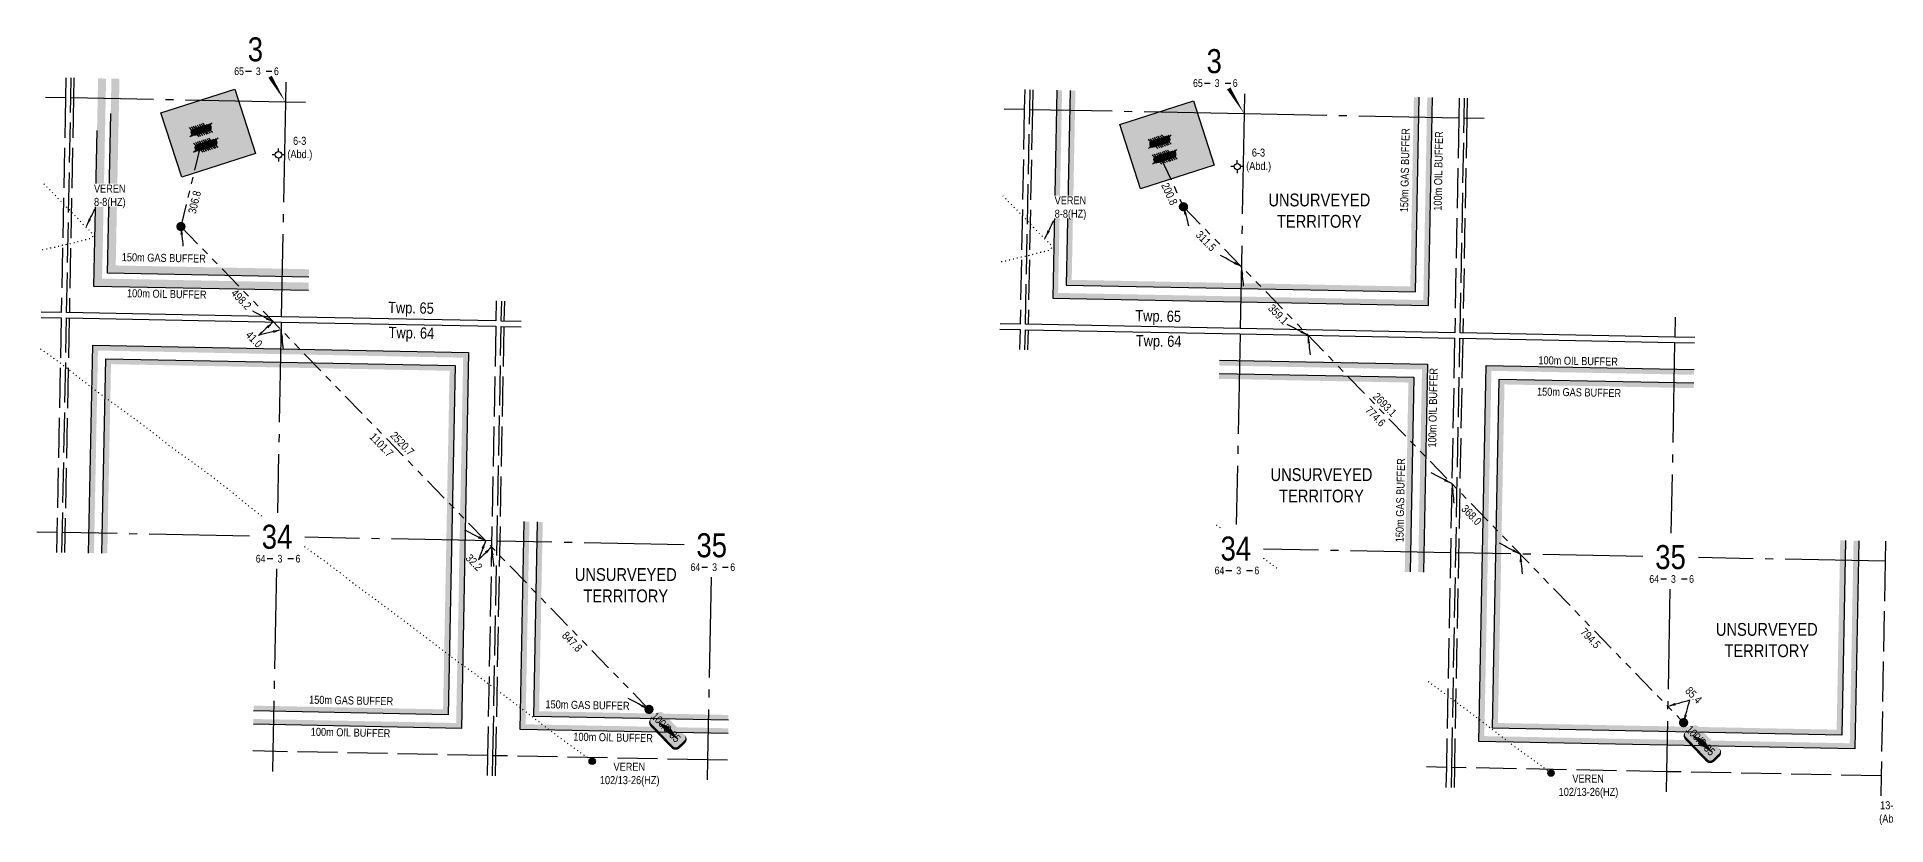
# Model space of a CAD drawing. Extents: x 408473 to 428843, y 6046006 to 6059852.
# Drawn here: x 419629 to 421938, y 6046278 to 6047263 of the extents above; entities that cross this region are included whole.
import ezdxf
from ezdxf.enums import TextEntityAlignment as Align

# ---------------------------------------------------------------- set-up
doc = ezdxf.new("R2010")
doc.units = 0
doc.header["$LTSCALE"] = 5
for name, pattern in [('foc-DOT', [1, 0.2, -0.8]), ('foc-DRILLPATH', [14.75, 6, -1.75, 1.75, -1.75, 1.75, -1.75]), ('foc-QUARTERLINE', [33, 25, -3, 2, -3]), ('foc-UNSURVEYED', [12.5, 10, -2.5])]:
    doc.linetypes.add(name, pattern=pattern)
for name, color, linetype in [('10', 1, 'Continuous'), ('9', 3, 'Continuous'), ('ABADATA-DRILL', 8, 'foc-DOT'), ('ABADATA-DRILL-T', 8, 'Continuous'), ('AS-TARGET-GAS', 182, 'Continuous'), ('AS-TARGET-GAS-H', 181, 'Continuous'), ('AS-TARGET-OIL', 146, 'Continuous'), ('AS-TARGET-OIL-H', 131, 'Continuous'), ('D-TXT', 6, 'Continuous'), ('L-BD', 7, 'Continuous'), ('L-MON', 1, 'Continuous'), ('L-SEC', 7, 'Continuous'), ('L-SECLBL', 7, 'Continuous'), ('L-SECQ', 8, 'foc-QUARTERLINE'), ('L-UNS-T', 3, 'Continuous'), ('L-USEC', 7, 'foc-UNSURVEYED'), ('P-BUFFER-PURPLE-T', 187, 'Continuous'), ('P-PDRILLPATH', 12, 'foc-DRILLPATH'), ('P-PROPOSED', 10, 'Continuous'), ('P-PROPOSED-H', 21, 'Continuous')]:
    doc.layers.add(name, color=color, linetype=linetype)
doc.styles.add('80', font='ARIALN.TTF', dxfattribs={"height": 10})
doc.styles.add('80CG', font='ARIALN.TTF', dxfattribs={"height": 10})
doc.styles.add('80L', font='ARIALN.TTF', dxfattribs={"height": 10})
doc.styles.add('SIMPLEX', font='ARIALN.TTF')
doc.dimstyles.new('Compass 5 000', dxfattribs={"dimscale": 5, "dimtxt": 9, "dimasz": 2, "dimexe": 0.2, "dimexo": 0.0625, "dimgap": 0.5, "dimtad": 0, "dimtih": 1, "dimtoh": 1, "dimzin": 0, "dimdsep": 46, "dimtxsty": '80CG', "dimcen": 0.1, "dimse1": 1, "dimse2": 1, "dimclrd": 256, "dimclrt": 256, "dimaunit": 1, "dimadec": 4, "dimazin": 0, "dimtfac": 0.06, "dimtofl": 0, "dimtmove": 0, "dimatfit": 1, "dimfxl": 0.2, "dimtolj": 1, "dimtzin": 0, "dimlwd": -1, "dimarcsym": 0})

# ---------------------------------------------------------------- blocks, each defined once
blk = doc.blocks.new('L-SECLBL')
at = {"layer": '9', "color": 7}
for p, q in [((-5.1, -27.8), (-12.3, -27.8)), ((20.7, -27.8), (13.5, -27.8))]:
    blk.add_line(p, q, dxfattribs=at)
at = {"layer": '10', "color": 2, "style": 'SIMPLEX'}
blk.add_attdef('SEC', text='', height=30, dxfattribs=at).set_placement((0, 0), align=Align.MIDDLE)
at = {"layer": '10', "color": 5, "style": '80L'}
blk.add_attdef('TWP', text='', height=9.5, dxfattribs=at).set_placement((-14.4, -27.4), align=Align.MIDDLE_RIGHT)
blk.add_attdef('RGE', text='', height=9.5, dxfattribs=at).set_placement((3.6, -27.4), align=Align.MIDDLE_CENTER)
blk.add_attdef('MER', text='', height=9.5, dxfattribs=at).set_placement((23.2, -27.4), align=Align.MIDDLE_LEFT)
blk = doc.blocks.new('GABD')
for p, q in [((-0.81, 0), (-1.62, 0)), ((0, 0.81), (0, 1.62)), ((1.62, 0), (0.81, 0)), ((0, -0.81), (0, -1.62))]:
    blk.add_line(p, q)
blk.add_circle((0, 0), 0.8)
blk = doc.blocks.new('plbh')
at = {"layer": 'L-MON'}
h = blk.add_hatch(color=255, dxfattribs=at)
h.dxf.hatch_style = 1
edge = h.paths.add_edge_path()
edge.add_arc((0, 0), 1.16, 0, 360)
h = blk.add_hatch(color=256, dxfattribs=at)
h.dxf.hatch_style = 1
h.paths.add_polyline_path([(0.96, 0, 1), (-0.96, 0, 1)])
h.paths.add_polyline_path([(0.91, 0, 1), (-0.91, 0, 1)], flags=16)
h.paths.add_polyline_path([(0.45, 0, -1), (-0.45, 0, -1)], flags=0)
h = blk.add_hatch(color=256, dxfattribs=at)
h.dxf.hatch_style = 1
h.paths.add_polyline_path([(0.45, 0, 1), (-0.45, 0, 1)])
h.paths.add_polyline_path([(0.4, 0, 1), (-0.4, 0, 1)], flags=16)
at = {"layer": 'L-MON', "color": 240}
for radius in [0.96, 0.91, 0.45, 0.4]:
    blk.add_circle((0, 0), radius, dxfattribs=at)
blk = doc.blocks.new('*U124')
h = blk.add_hatch(color=255)
edge = h.paths.add_edge_path()
edge.add_line((-19, -11.5), (19, -11.5))
edge.add_arc((19, -5.5), 6, 270, 360)
edge.add_line((25, -5.5), (25, 4))
edge.add_arc((19, 4), 6, 0, 90)
edge.add_line((19, 10), (-19, 10))
edge.add_arc((-19, 4), 6, 90, 180)
edge.add_line((-25, 4), (-25, -5.5))
edge.add_arc((-19, -5.5), 6, 180, 270)
at = {"color": 1, "flags": 128}
blk.add_lwpolyline([(-19, -11.5, 3, 3, 0), (19, -11.5, 3, 3, 0.414214), (25, -5.5, 3, 3, 0), (25, 4, 3, 0, 0.414214), (19, 10, 0, 0, 0), (-19, 10, 0, 0, 0.414214), (-25, 4, 0, 0, 0), (-25, -5.5, 0, 3, 0.414214)], format="xyseb", close=True, dxfattribs=at)
for points in [[(-17.6, -2.9, 0, 7.5, 0), (0, 0, 0, 0, 0)], [(17.1, 0, 0, 7.5, 0), (0, 0, 0, 0, 0)]]:
    blk.add_lwpolyline(points, format="xyseb", dxfattribs=at)
at = {"color": 1, "style": '80'}
blk.add_attdef('ENTER_TEXT_001', (-26.8, -4.9), '', height=10, dxfattribs=at)
blk = doc.blocks.new('WC')
at = {"layer": 'L-MON'}
h = blk.add_hatch(color=255, dxfattribs=at)
h.dxf.hatch_style = 1
edge = h.paths.add_edge_path()
edge.add_arc((0, 0), 0.9, 0, 360)
at = {"layer": 'L-MON', "color": 240, "flags": 128}
for points in [[(-0.62, 0.5), (-1.23, 1.12)], [(0.52, 0.61), (1.13, 1.21)], [(-1.18, -1.18), (-0.56, -0.57)], [(1.16, -1.18), (0.56, -0.57)]]:
    blk.add_lwpolyline(points, dxfattribs=at)
at = {"layer": 'L-MON', "color": 240}
for radius in [0.8, 0.373]:
    blk.add_circle((0, 0), radius, dxfattribs=at)

msp = doc.modelspace()

# ---------------------------------------------------------------- hatches: boundary and pattern name
at = {"layer": 'ABADATA-DRILL-T'}
h = msp.add_hatch(color=256, dxfattribs=at)
h.dxf.hatch_style = 1
edge = h.paths.add_edge_path()
edge.add_arc((420322.076, 6046358.055), 3.998, 0, 360)
h = msp.add_hatch(color=256, dxfattribs=at)
h.dxf.hatch_style = 1
edge = h.paths.add_edge_path()
edge.add_arc((421519.55, 6046343.334), 3.998, 0, 360)
at = {"layer": 'AS-TARGET-GAS-H'}
h = msp.add_hatch(color=256, dxfattribs=at)
h.dxf.hatch_style = 1
h.paths.add_polyline_path([(419731.647, 6047210.344), (419721.649, 6047210.54), (419716.796, 6046967.49), (419968.064, 6046962.563), (419968.259, 6046972.561), (419726.993, 6046977.292)])
h = msp.add_hatch(color=256, dxfattribs=at)
h.dxf.hatch_style = 1
h.paths.add_polyline_path([(421354.97, 6047187.272), (421348.304, 6047187.403), (421343.753, 6046950.994), (420920.929, 6046959.285), (420925.564, 6047195.676), (420918.898, 6047195.807), (420914.132, 6046952.75), (421350.29, 6046944.197)])
h = msp.add_hatch(color=256, dxfattribs=at)
h.dxf.hatch_style = 1
h.paths.add_polyline_path([(419709.801, 6046617.759), (419716.463, 6046617.629), (419721.099, 6046854.04), (420143.973, 6046845.748), (420135.833, 6046422.891), (419899.346, 6046427.528), (419899.215, 6046420.866), (420142.367, 6046416.098), (420150.763, 6046852.28), (419714.567, 6046860.833)])
h = msp.add_hatch(color=256, dxfattribs=at)
h.dxf.hatch_style = 1
h.paths.add_polyline_path([(421105.155, 6046842.325), (421105.026, 6046835.662), (421341.447, 6046831.027), (421336.896, 6046594.614), (421343.559, 6046594.483), (421348.238, 6046837.558)])
h = msp.add_hatch(color=256, dxfattribs=at)
h.dxf.hatch_style = 1
h.paths.add_polyline_path([(421887.424, 6046633.807), (421880.762, 6046633.937), (421876.296, 6046397.523), (421453.27, 6046405.818), (421461.41, 6046828.674), (421697.831, 6046824.038), (421697.958, 6046830.701), (421454.876, 6046835.467), (421446.48, 6046399.286), (421882.832, 6046390.73)])
h = msp.add_hatch(color=256, dxfattribs=at)
h.dxf.hatch_style = 1
h.paths.add_polyline_path([(420492.166, 6046409.239), (420492.293, 6046415.902), (420255.796, 6046420.539), (420260.347, 6046656.952), (420253.684, 6046657.082), (420249.005, 6046414.007)])
at = {"layer": 'AS-TARGET-OIL-H'}
h = msp.add_hatch(color=256, dxfattribs=at)
h.dxf.hatch_style = 1
h.paths.add_polyline_path([(419714.95, 6047210.671), (419704.952, 6047210.867), (419699.765, 6046951.121), (419967.74, 6046945.866), (419967.934, 6046955.864), (419709.963, 6046960.923)])
h = msp.add_hatch(color=256, dxfattribs=at)
h.dxf.hatch_style = 1
h.paths.add_polyline_path([(421371.629, 6047186.946), (421364.963, 6047187.077), (421360.092, 6046934.008), (420903.943, 6046942.952), (420908.905, 6047196.003), (420902.239, 6047196.133), (420897.146, 6046936.417), (421366.629, 6046927.211)])
h = msp.add_hatch(color=256, dxfattribs=at)
h.dxf.hatch_style = 1
h.paths.add_polyline_path([(419693.145, 6046618.086), (419699.807, 6046617.955), (419704.769, 6046871.022), (420160.949, 6046862.077), (420152.168, 6046405.908), (419899.019, 6046410.872), (419898.889, 6046404.21), (420158.703, 6046399.115), (420167.74, 6046868.609), (419698.237, 6046877.815)])
h = msp.add_hatch(color=256, dxfattribs=at)
h.dxf.hatch_style = 1
h.paths.add_polyline_path([(421105.479, 6046858.981), (421105.349, 6046852.319), (421358.424, 6046847.356), (421353.552, 6046594.287), (421360.215, 6046594.157), (421365.214, 6046853.888)])
h = msp.add_hatch(color=256, dxfattribs=at)
h.dxf.hatch_style = 1
h.paths.add_polyline_path([(421904.08, 6046633.48), (421897.418, 6046633.611), (421892.637, 6046380.54), (421436.293, 6046389.488), (421445.075, 6046845.657), (421698.149, 6046840.695), (421698.276, 6046847.357), (421438.54, 6046852.45), (421429.503, 6046382.956), (421899.174, 6046373.747)])
h = msp.add_hatch(color=256, dxfattribs=at)
h.dxf.hatch_style = 1
h.paths.add_polyline_path([(420491.848, 6046392.583), (420491.975, 6046399.245), (420238.819, 6046404.209), (420243.691, 6046657.278), (420237.028, 6046657.409), (420232.028, 6046397.677)])
at = {"layer": 'P-PROPOSED-H'}
h = msp.add_hatch(color=256, dxfattribs=at)
h.dxf.hatch_style = 1
h.paths.add_polyline_path([(419783.526, 6047168.036), (419875.624, 6047197.599), (419901.462, 6047117.103), (419866.606, 6047105.963), (419809.35, 6047087.584)])
h = msp.add_hatch(color=256, dxfattribs=at)
h.dxf.hatch_style = 1
h.paths.add_polyline_path([(420981, 6047153.315), (421073.098, 6047182.877), (421098.936, 6047102.382), (421064.08, 6047091.242), (421006.824, 6047072.863)])

# ---------------------------------------------------------------- linework, layer by layer
at = {"layer": 'ABADATA-DRILL', "flags": 128}
for points in [[(419635.548, 6046996.806), (419635.569, 6046996.81), (419636.55, 6046997.024), (419637.538, 6046997.254), (419638.6, 6046997.487), (419639.724, 6046997.718), (419640.803, 6046997.95), (419641.814, 6046998.181), (419642.721, 6046998.386), (419643.639, 6046998.605), (419644.624, 6046998.845), (419645.606, 6046999.1), (419646.538, 6046999.358), (419647.456, 6046999.603), (419648.367, 6046999.822), (419649.308, 6047000.017), (419650.268, 6047000.152), (419651.203, 6047000.26), (419652.094, 6047000.459), (419652.973, 6047000.728), (419653.852, 6047001.008), (419654.727, 6047001.287), (419655.573, 6047001.551), (419656.411, 6047001.791), (419657.299, 6047002.027), (419658.301, 6047002.287), (419659.329, 6047002.527), (419660.417, 6047002.749), (419661.482, 6047002.962), (419662.483, 6047003.172), (419663.537, 6047003.368), (419664.754, 6047003.578), (419666.006, 6047003.806), (419667.204, 6047004.043), (419668.339, 6047004.277), (419669.484, 6047004.521), (419670.555, 6047004.76), (419671.58, 6047004.994), (419672.592, 6047005.247), (419673.574, 6047005.528), (419674.523, 6047005.786), (419675.455, 6047006.038), (419676.333, 6047006.291), (419677.185, 6047006.547), (419678.057, 6047006.81), (419679.026, 6047007.065), (419679.944, 6047007.3), (419680.818, 6047007.529), (419681.773, 6047007.767), (419682.815, 6047008.034), (419683.804, 6047008.301), (419684.786, 6047008.565), (419685.801, 6047008.818), (419686.85, 6047009.068), (419687.852, 6047009.322), (419688.84, 6047009.579), (419689.869, 6047009.822), (419690.97, 6047010.064), (419692.042, 6047010.309), (419693.063, 6047010.549), (419694.005, 6047010.788), (419694.89, 6047011.037), (419695.007, 6047011.071), (419695.722, 6047011.321), (419696.527, 6047011.708), (419697.23, 6047012.211), (419697.829, 6047012.823), (419698.305, 6047013.484), (419698.638, 6047014.121), (419698.823, 6047014.694), (419698.839, 6047015.18), (419698.687, 6047015.61), (419698.649, 6047015.677), (419698.442, 6047016.032), (419698.157, 6047016.431), (419698.108, 6047016.488), (419697.795, 6047016.848), (419697.361, 6047017.35), (419696.86, 6047017.966), (419696.326, 6047018.614), (419695.74, 6047019.315), (419695.051, 6047020.079), (419694.225, 6047020.952), (419693.343, 6047021.886), (419692.379, 6047022.889), (419691.813, 6047023.43), (419691.18, 6047023.986), (419690.449, 6047024.617), (419689.621, 6047025.363), (419688.74, 6047026.211), (419688.024, 6047026.938), (419687.802, 6047027.176), (419686.816, 6047028.202), (419685.707, 6047029.301), (419684.53, 6047030.484), (419683.305, 6047031.785), (419682.013, 6047033.201), (419680.615, 6047034.692), (419679.125, 6047036.235), (419677.567, 6047037.856), (419675.94, 6047039.545), (419674.221, 6047041.329), (419672.457, 6047043.161), (419670.65, 6047045.04), (419669.075, 6047046.661), (419668.791, 6047046.953), (419666.928, 6047048.857), (419665.231, 6047050.574), (419665.048, 6047050.758), (419663.119, 6047052.679), (419661.151, 6047054.682), (419659.994, 6047055.885), (419656.476, 6047059.554), (419655.15, 6047060.947), (419653.134, 6047063.044), (419651.078, 6047065.151), (419648.986, 6047067.29), (419646.832, 6047069.459), (419644.635, 6047071.653), (419642.405, 6047073.887), (419640.172, 6047076.135), (419638.455, 6047077.865), (419637.9, 6047078.423), (419637.163, 6047079.166)], [(420833.022, 6046982.084), (420833.043, 6046982.088), (420834.025, 6046982.303), (420835.013, 6046982.533), (420836.074, 6046982.766), (420837.199, 6046982.997), (420838.277, 6046983.229), (420839.288, 6046983.459), (420840.196, 6046983.665), (420841.114, 6046983.884), (420842.099, 6046984.124), (420843.08, 6046984.378), (420844.012, 6046984.637), (420844.931, 6046984.882), (420845.842, 6046985.101), (420846.782, 6046985.296), (420847.742, 6046985.43), (420848.678, 6046985.539), (420849.568, 6046985.738), (420850.447, 6046986.007), (420851.326, 6046986.287), (420852.202, 6046986.566), (420853.047, 6046986.83), (420853.885, 6046987.07), (420854.774, 6046987.306), (420855.775, 6046987.566), (420856.804, 6046987.806), (420857.892, 6046988.028), (420858.956, 6046988.241), (420859.957, 6046988.451), (420861.011, 6046988.647), (420862.229, 6046988.856), (420863.48, 6046989.085), (420864.678, 6046989.322), (420865.813, 6046989.556), (420866.958, 6046989.8), (420868.03, 6046990.039), (420869.055, 6046990.273), (420870.066, 6046990.526), (420871.049, 6046990.807), (420871.997, 6046991.065), (420872.929, 6046991.317), (420873.808, 6046991.569), (420874.659, 6046991.826), (420875.531, 6046992.089), (420876.5, 6046992.343), (420877.418, 6046992.579), (420878.293, 6046992.808), (420879.248, 6046993.046), (420880.29, 6046993.312), (420881.279, 6046993.58), (420882.261, 6046993.844), (420883.276, 6046994.097), (420884.324, 6046994.347), (420885.326, 6046994.6), (420886.315, 6046994.858), (420887.343, 6046995.101), (420888.445, 6046995.343), (420889.516, 6046995.588), (420890.538, 6046995.828), (420891.479, 6046996.066), (420892.364, 6046996.316), (420892.482, 6046996.35), (420893.197, 6046996.6), (420894.001, 6046996.987), (420894.705, 6046997.49), (420895.303, 6046998.102), (420895.78, 6046998.763), (420896.112, 6046999.399), (420896.297, 6046999.973), (420896.313, 6047000.459), (420896.162, 6047000.889), (420896.123, 6047000.956), (420895.917, 6047001.31), (420895.631, 6047001.709), (420895.582, 6047001.767), (420895.269, 6047002.127), (420894.836, 6047002.628), (420894.334, 6047003.245), (420893.8, 6047003.892), (420893.214, 6047004.594), (420892.525, 6047005.358), (420891.699, 6047006.231), (420890.817, 6047007.165), (420889.853, 6047008.167), (420889.287, 6047008.709), (420888.655, 6047009.265), (420887.924, 6047009.896), (420887.095, 6047010.642), (420886.215, 6047011.49), (420885.499, 6047012.217), (420885.277, 6047012.455), (420884.29, 6047013.481), (420883.181, 6047014.58), (420882.004, 6047015.763), (420880.78, 6047017.064), (420879.487, 6047018.48), (420878.09, 6047019.971), (420876.6, 6047021.514), (420875.041, 6047023.135), (420873.414, 6047024.824), (420871.696, 6047026.608), (420869.931, 6047028.439), (420868.124, 6047030.319), (420866.549, 6047031.94), (420866.265, 6047032.232), (420864.402, 6047034.136), (420862.705, 6047035.853), (420862.522, 6047036.036), (420860.593, 6047037.958), (420858.625, 6047039.96), (420857.469, 6047041.163), (420853.95, 6047044.833), (420852.624, 6047046.226), (420850.608, 6047048.323), (420848.552, 6047050.43), (420846.461, 6047052.568), (420844.306, 6047054.738), (420842.109, 6047056.931), (420839.879, 6047059.166), (420837.646, 6047061.413), (420835.93, 6047063.144), (420835.374, 6047063.702), (420834.637, 6047064.445)], [(419633.119, 6046872.966), (419635.444, 6046871.351), (419638.045, 6046869.489), (419638.078, 6046869.465), (419640.694, 6046867.564), (419643.321, 6046865.672), (419645.958, 6046863.789), (419648.602, 6046861.92), (419651.235, 6046860.042), (419653.848, 6046858.14), (419656.468, 6046856.225), (419659.084, 6046854.32), (419661.69, 6046852.388), (419664.249, 6046850.414), (419666.793, 6046848.41), (419669.242, 6046846.459), (419671.766, 6046844.442), (419674.3, 6046842.432), (419676.852, 6046840.428), (419679.41, 6046838.444), (419681.965, 6046836.46), (419684.523, 6046834.476), (419687.081, 6046832.495), (419689.639, 6046830.525), (419692.221, 6046828.567), (419694.793, 6046826.606), (419697.332, 6046824.646), (419699.911, 6046822.681), (419702.506, 6046820.743), (419705.109, 6046818.805), (419708.993, 6046815.932), (419712.928, 6046813.077), (419716.853, 6046810.253), (419720.815, 6046807.405), (419724.74, 6046804.587), (419728.712, 6046801.748), (419732.627, 6046798.914), (419736.544, 6046796.007), (419740.435, 6046793.14), (419744.386, 6046790.275), (419748.291, 6046787.428), (419752.211, 6046784.523), (419756.088, 6046781.637), (419760.012, 6046778.742), (419763.893, 6046775.862), (419767.79, 6046772.928), (419771.622, 6046769.982), (419775.293, 6046767.106), (419777.631, 6046765.257), (419781.392, 6046762.222), (419785.055, 6046759.27), (419788.84, 6046756.265), (419792.514, 6046753.422), (419796.375, 6046750.516), (419800.079, 6046747.786), (419803.983, 6046744.939), (419807.76, 6046742.21), (419811.703, 6046739.416), (419815.596, 6046736.669), (419819.525, 6046733.858), (419823.385, 6046731.105), (419827.324, 6046728.307), (419831.266, 6046725.485), (419835.158, 6046722.618), (419839.064, 6046719.688), (419842.935, 6046716.794), (419846.844, 6046713.854), (419850.674, 6046710.901), (419854.519, 6046707.895), (419858.328, 6046704.916), (419862.186, 6046701.913), (419866.002, 6046698.948), (419869.843, 6046695.922), (419873.614, 6046692.897), (419874.894, 6046691.855), (419877.397, 6046689.792), (419879.897, 6046687.723), (419882.404, 6046685.673), (419884.921, 6046683.63), (419887.425, 6046681.577), (419889.925, 6046679.517), (419892.425, 6046677.448), (419894.935, 6046675.398), (419897.465, 6046673.375), (419899.987, 6046671.395), (419902.542, 6046669.404), (419905.11, 6046667.427), (419907.699, 6046665.479), (419910.305, 6046663.547), (419910.421, 6046663.463)], [(421101.488, 6046653.55), (421102.584, 6046652.706), (421105.173, 6046650.758), (421107.779, 6046648.826), (421107.895, 6046648.742)], [(419962.682, 6046626.356), (419963.368, 6046625.858), (419965.977, 6046623.929), (419968.6, 6046622.011), (419971.213, 6046620.106), (419973.826, 6046618.191), (419976.442, 6046616.275), (419979.069, 6046614.374), (419981.705, 6046612.485), (419984.349, 6046610.609), (419986.976, 6046608.71), (419989.582, 6046606.786), (419992.181, 6046604.854), (419994.75, 6046602.923), (419997.325, 6046600.956), (419999.907, 6046598.981), (420002.475, 6046597.004), (420005.017, 6046595.037), (420007.586, 6046593.062), (420010.101, 6046591.133), (420012.663, 6046589.142), (420015.211, 6046587.142), (420017.752, 6046585.128), (420020.282, 6046583.108), (420022.83, 6046581.101), (420025.402, 6046579.12), (420027.984, 6046577.165), (420030.57, 6046575.267), (420033.214, 6046573.385), (420035.857, 6046571.496), (420038.477, 6046569.581), (420041.086, 6046567.626), (420043.671, 6046565.675), (420046.274, 6046563.74), (420048.883, 6046561.822), (420051.492, 6046559.897), (420054.102, 6046557.972), (420056.714, 6046556.04), (420059.33, 6046554.115), (420061.957, 6046552.206), (420064.576, 6046550.301), (420067.2, 6046548.396), (420069.789, 6046546.491), (420072.388, 6046544.557), (420076.249, 6046541.644), (420080.158, 6046538.67), (420084.004, 6046535.74), (420087.927, 6046532.779), (420091.787, 6046529.869), (420095.717, 6046526.928), (420098.312, 6046524.984), (420100.904, 6046523.029), (420103.496, 6046521.064), (420106.092, 6046519.106), (420108.684, 6046517.162), (420111.276, 6046515.204), (420113.861, 6046513.239), (420116.443, 6046511.268), (420119.025, 6046509.3), (420121.603, 6046507.326), (420124.174, 6046505.332), (420126.743, 6046503.354), (420130.583, 6046500.418), (420134.478, 6046497.444), (420138.314, 6046494.505), (420142.19, 6046491.528), (420146.013, 6046488.569), (420149.898, 6046485.589), (420152.314, 6046483.818), (420154.908, 6046481.957), (420157.508, 6046480.095), (420160.119, 6046478.227), (420164.065, 6046475.436), (420168.002, 6046472.701), (420171.961, 6046469.926), (420175.922, 6046467.054), (420179.81, 6046464.184), (420183.546, 6046461.41), (420187.427, 6046458.537), (420191.371, 6046455.642), (420195.276, 6046452.791), (420198.97, 6046450.068), (420202.851, 6046447.185), (420206.659, 6046444.349), (420210.54, 6046441.469), (420214.375, 6046438.633), (420218.242, 6046435.734), (420222.033, 6046432.855), (420225.896, 6046429.949), (420229.708, 6046427.097), (420233.568, 6046424.19), (420237.349, 6046421.332), (420242.487, 6046417.424), (420245.023, 6046415.48), (420248.852, 6046412.531), (420252.599, 6046409.62), (420256.422, 6046406.668), (420260.189, 6046403.77), (420264.028, 6046400.831), (420267.819, 6046397.956), (420271.669, 6046395.036), (420275.483, 6046392.151), (420279.34, 6046389.241), (420283.146, 6046386.436), (420287.071, 6046383.618), (420290.944, 6046380.848), (420294.87, 6046378.03), (420298.759, 6046375.217), (420302.67, 6046372.383), (420306.544, 6046369.633), (420310.462, 6046366.805), (420314.24, 6046363.964), (420314.996, 6046363.395), (420322.076, 6046358.055)], [(421160.156, 6046611.635), (421160.842, 6046611.136), (421163.452, 6046609.208), (421166.074, 6046607.29), (421168.687, 6046605.384), (421171.3, 6046603.469), (421173.917, 6046601.554), (421176.543, 6046599.652), (421179.18, 6046597.764), (421179.262, 6046597.705)], [(421365.919, 6046457.67), (421369.436, 6046455.205), (421373.397, 6046452.333), (421377.284, 6046449.463), (421381.021, 6046446.689), (421384.902, 6046443.815), (421388.846, 6046440.921), (421392.75, 6046438.07), (421396.444, 6046435.347), (421400.325, 6046432.464), (421404.133, 6046429.628), (421408.014, 6046426.748), (421411.849, 6046423.912), (421415.716, 6046421.012), (421419.507, 6046418.134), (421423.371, 6046415.228), (421427.182, 6046412.375), (421431.042, 6046409.469), (421434.824, 6046406.611), (421439.961, 6046402.702), (421442.497, 6046400.759), (421446.326, 6046397.81), (421450.073, 6046394.899), (421453.896, 6046391.947), (421457.663, 6046389.049), (421461.503, 6046386.109), (421465.294, 6046383.234), (421469.144, 6046380.315), (421472.958, 6046377.429), (421476.815, 6046374.52), (421480.62, 6046371.714), (421484.546, 6046368.897), (421488.419, 6046366.127), (421492.344, 6046363.309), (421496.233, 6046360.496), (421500.145, 6046357.661), (421504.018, 6046354.911), (421507.937, 6046352.084), (421511.715, 6046349.243), (421512.47, 6046348.674), (421519.55, 6046343.334)]]:
    msp.add_lwpolyline(points, dxfattribs=at)
at = {"layer": 'ABADATA-DRILL-T'}
for centre in [(420322.076, 6046358.055), (421519.55, 6046343.334)]:
    msp.add_circle(centre, 3.998, dxfattribs=at)
at = {"layer": 'AS-TARGET-GAS', "flags": 128}
for points in [[(420918.898, 6047195.807), (420914.132, 6046952.75), (421350.29, 6046944.197), (421354.97, 6047187.272)], [(419968.064, 6046962.563), (419716.796, 6046967.49), (419720.776, 6047166.856)], [(419709.801, 6046617.759), (419714.567, 6046860.833), (420150.763, 6046852.28), (420142.367, 6046416.098), (419899.215, 6046420.866)], [(421105.155, 6046842.325), (421348.238, 6046837.558), (421343.559, 6046594.483)], [(421887.424, 6046633.807), (421882.832, 6046390.73), (421446.48, 6046399.286), (421454.876, 6046835.467), (421697.958, 6046830.701)], [(420492.166, 6046409.239), (420249.005, 6046414.007), (420253.684, 6046657.082)]]:
    msp.add_lwpolyline(points, dxfattribs=at)
at = {"layer": 'AS-TARGET-OIL', "flags": 128}
for points in [[(420902.239, 6047196.133), (420897.146, 6046936.417), (421366.629, 6046927.211), (421371.629, 6047186.946)], [(419967.74, 6046945.866), (419699.765, 6046951.121), (419703.651, 6047145.716)], [(419693.145, 6046618.086), (419698.237, 6046877.815), (420167.74, 6046868.609), (420158.703, 6046399.115), (419898.889, 6046404.21)], [(421105.479, 6046858.981), (421365.214, 6046853.888), (421360.215, 6046594.157)], [(421904.08, 6046633.48), (421899.174, 6046373.747), (421429.503, 6046382.956), (421438.54, 6046852.45), (421698.276, 6046847.357)], [(420491.848, 6046392.583), (420232.028, 6046397.677), (420237.028, 6046657.409)]]:
    msp.add_lwpolyline(points, dxfattribs=at)
at = {"layer": 'L-SEC', "flags": 128}
for points in [[(419633.893, 6046912.402), (419658.877, 6046911.912)], [(419659.008, 6046918.614), (419634.024, 6046919.104)], [(419933.766, 6046913.226), (419665.71, 6046918.482)], [(420201.823, 6046907.97), (419933.766, 6046913.226)], [(419665.578, 6046911.781), (419933.636, 6046906.525)], [(419933.636, 6046906.525), (420201.694, 6046901.269)], [(420208.395, 6046901.137), (420233.379, 6046900.647)], [(420233.508, 6046907.349), (420208.524, 6046907.839)], [(420831.367, 6046897.681), (420856.351, 6046897.191)], [(420856.483, 6046903.893), (420831.499, 6046904.382)], [(420863.053, 6046897.06), (421131.11, 6046891.804)], [(421131.241, 6046898.505), (420863.184, 6046903.761)], [(421131.11, 6046891.804), (421399.168, 6046886.547)], [(421399.297, 6046893.249), (421131.241, 6046898.505)], [(421674.055, 6046887.861), (421405.998, 6046893.117)], [(421405.869, 6046886.416), (421673.927, 6046881.16)], [(421673.927, 6046881.16), (421698.911, 6046880.67)], [(421699.039, 6046887.371), (421674.055, 6046887.861)]]:
    msp.add_lwpolyline(points, dxfattribs=at)
at = {"layer": 'L-SECLBL', "flags": 128}
for points in [[(419938.974, 6047181.285, 0, 4.998, 0), (419919.658, 6047213.044, 0, 0, 0)], [(421136.449, 6047166.564, 0, 4.998, 0), (421117.132, 6047198.323, 0, 0, 0)]]:
    msp.add_lwpolyline(points, format="xyseb", dxfattribs=at)
at = {"layer": 'L-SECQ', "flags": 128}
for points in [[(419939.46, 6047206.269), (419938.974, 6047181.285)], [(421136.934, 6047191.548), (421136.449, 6047166.564)], [(419664.265, 6047186.671), (419639.28, 6047187.161)], [(419938.974, 6047181.285), (419670.966, 6047186.54)], [(419938.974, 6047181.285), (419933.766, 6046913.226)], [(419963.959, 6047180.795), (419938.974, 6047181.285)], [(420861.739, 6047171.95), (420836.755, 6047172.44)], [(421136.449, 6047166.564), (420868.44, 6047171.819)], [(421136.449, 6047166.564), (421131.241, 6046898.505)], [(421404.457, 6047161.308), (421136.449, 6047166.564)], [(421436.143, 6047160.687), (421411.158, 6047161.177)], [(421674.531, 6046912.846), (421674.055, 6046887.861)], [(419933.636, 6046906.525), (419929.01, 6046668.448)], [(421131.11, 6046891.804), (421126.485, 6046653.727)], [(421673.927, 6046881.16), (421669.387, 6046643.081)], [(419653.621, 6046643.855), (419628.637, 6046644.345)], [(419893.907, 6046639.143), (419660.322, 6046643.723)], [(420196.534, 6046633.209), (419963.145, 6046637.785)], [(420436.819, 6046628.497), (420203.235, 6046633.078)], [(421394.008, 6046618.488), (421160.619, 6046623.064)], [(421634.294, 6046613.776), (421400.709, 6046618.356)], [(421936.921, 6046607.842), (421703.532, 6046612.419)], [(419927.651, 6046598.492), (419923.22, 6046370.408)], [(420470.578, 6046587.846), (420466.229, 6046359.76)], [(421668.053, 6046573.125), (421663.703, 6046345.039)], [(419923.22, 6046370.408), (419922.734, 6046345.423)], [(420466.229, 6046359.76), (420465.752, 6046334.776)], [(421663.703, 6046345.039), (421663.227, 6046320.055)]]:
    msp.add_lwpolyline(points, dxfattribs=at)
at = {"layer": 'L-USEC', "flags": 128}
for points in [[(419664.754, 6047211.656), (419664.265, 6047186.671)], [(419670.966, 6047186.54), (419671.456, 6047211.508)], [(419674.808, 6047211.434), (419674.318, 6047186.474)], [(420862.229, 6047196.934), (420861.739, 6047171.95)], [(420868.44, 6047171.819), (420868.93, 6047196.786)], [(420872.282, 6047196.712), (420871.793, 6047171.753)], [(419664.265, 6047186.671), (419659.008, 6046918.614)], [(419665.71, 6046918.482), (419670.966, 6047186.54)], [(419674.318, 6047186.474), (419669.062, 6046918.417)], [(420861.739, 6047171.95), (420856.483, 6046903.893)], [(420863.184, 6046903.761), (420868.44, 6047171.819)], [(420871.793, 6047171.753), (420866.536, 6046903.695)], [(421404.938, 6047186.293), (421404.457, 6047161.308)], [(421411.158, 6047161.177), (421411.639, 6047186.161)], [(421414.992, 6047186.096), (421414.511, 6047161.115)], [(421404.457, 6047161.308), (421399.297, 6046893.249)], [(421405.998, 6046893.117), (421411.158, 6047161.177)], [(421414.511, 6047161.115), (421409.351, 6046893.055)], [(420202.304, 6046932.954), (420201.823, 6046907.97)], [(420208.524, 6046907.839), (420209.005, 6046932.823)], [(420212.357, 6046932.757), (420211.876, 6046907.776)], [(419658.877, 6046911.912), (419653.131, 6046618.87)], [(419659.832, 6046618.739), (419665.578, 6046911.781)], [(419668.931, 6046911.715), (419663.185, 6046618.673)], [(420201.694, 6046901.269), (420191.374, 6046365.15)], [(420198.075, 6046365.018), (420208.395, 6046901.137)], [(420211.747, 6046901.075), (420201.427, 6046364.956)], [(420856.351, 6046897.191), (420855.861, 6046872.207)], [(420862.563, 6046872.076), (420863.053, 6046897.06)], [(420866.405, 6046896.994), (420865.915, 6046872.01)], [(421399.168, 6046886.547), (421388.848, 6046350.428)], [(421395.549, 6046350.297), (421405.869, 6046886.416)], [(421409.222, 6046886.354), (421398.902, 6046350.235)], [(421937.393, 6046632.827), (421936.921, 6046607.842)], [(421936.921, 6046607.842), (421931.857, 6046339.781)], [(420191.374, 6046365.15), (419898.236, 6046370.897)], [(420191.374, 6046365.15), (420190.893, 6046340.165)], [(420197.594, 6046340.034), (420198.075, 6046365.018)], [(420466.229, 6046359.76), (420198.075, 6046365.018)], [(420201.427, 6046364.956), (420200.946, 6046339.972)], [(420491.213, 6046359.27), (420466.229, 6046359.76)], [(421388.848, 6046350.428), (421363.864, 6046350.918)], [(421388.848, 6046350.428), (421388.367, 6046325.444)], [(421395.068, 6046325.313), (421395.549, 6046350.297)], [(421663.703, 6046345.039), (421395.549, 6046350.297)], [(421398.902, 6046350.235), (421398.421, 6046325.25)], [(421931.857, 6046339.781), (421663.703, 6046345.039)], [(421931.857, 6046339.781), (421931.385, 6046314.796)]]:
    msp.add_lwpolyline(points, dxfattribs=at)
at = {"layer": 'P-PDRILLPATH'}
for p, q in [((419832.556, 6047125.231), (419808.414, 6047025.901)), ((421032.41, 6047111.273), (421060.513, 6047050.569)), ((421060.513, 6047050.569), (421685.065, 6046406.271)), ((419808.414, 6047025.901), (420392.986, 6046422.848))]:
    msp.add_line(p, q, dxfattribs=at)
at = {"layer": 'P-PROPOSED', "flags": 128}
for points in [[(419783.526, 6047168.036), (419875.624, 6047197.599), (419901.462, 6047117.103), (419866.597, 6047105.969), (419809.347, 6047087.592)], [(420981, 6047153.315), (421073.098, 6047182.877), (421098.936, 6047102.382), (421064.072, 6047091.248), (421006.822, 6047072.871)]]:
    msp.add_lwpolyline(points, close=True, dxfattribs=at)

# ---------------------------------------------------------------- block references
at = {"xscale": 0.9995595999999999, "yscale": 0.9995595999999999, "zscale": 0.9995595999999999, "rotation": 313.8233333333334}
for p, values in [((420417.106, 6046397.364), {'ENTER_TEXT_001': '100/3-35'}), ((421709.185, 6046380.788), {'ENTER_TEXT_001': '100/2-35'})]:
    msp.add_blockref('*U124', p, dxfattribs=at).add_auto_attribs(values)
at = {"layer": 'ABADATA-DRILL-T', "xscale": 4.997797999999995, "yscale": 4.997797999999995, "zscale": 4.997797999999995}
for p in [(419930.266, 6047115.41), (421127.741, 6047100.688)]:
    msp.add_blockref('GABD', p, dxfattribs=at)
at = {"layer": 'L-MON'}
for name, p, xscale, yscale, zscale in [('WC', (419825.257, 6047143.883), 4.997797999999996, 4.997797999999996, 4.997797999999996), ('WC', (419827.636, 6047144.647), 4.997797999999996, 4.997797999999996, 4.997797999999996), ('WC', (419830.015, 6047145.411), 4.997797999999996, 4.997797999999996, 4.997797999999996), ('WC', (419832.394, 6047146.175), 4.997797999999996, 4.997797999999996, 4.997797999999996), ('WC', (419834.774, 6047146.938), 4.997797999999996, 4.997797999999996, 4.997797999999996), ('WC', (419837.153, 6047147.702), 4.997797999999996, 4.997797999999996, 4.997797999999996), ('WC', (419839.532, 6047148.466), 4.997797999999996, 4.997797999999996, 4.997797999999996), ('WC', (419841.912, 6047149.23), 4.997797999999996, 4.997797999999996, 4.997797999999996), ('WC', (419830.177, 6047124.467), 4.997797999999996, 4.997797999999996, 4.997797999999996), ('WC', (419832.556, 6047125.231), 4.997797999999996, 4.997797999999996, 4.997797999999996), ('WC', (419834.935, 6047125.995), 4.997797999999996, 4.997797999999996, 4.997797999999996), ('WC', (419837.315, 6047126.758), 4.997797999999996, 4.997797999999996, 4.997797999999996), ('WC', (419839.694, 6047127.522), 4.997797999999996, 4.997797999999996, 4.997797999999996), ('WC', (419842.073, 6047128.286), 4.997797999999996, 4.997797999999996, 4.997797999999996), ('WC', (419844.453, 6047129.049), 4.997797999999996, 4.997797999999996, 4.997797999999996), ('WC', (419846.832, 6047129.813), 4.997797999999996, 4.997797999999996, 4.997797999999996), ('WC', (419849.211, 6047130.577), 4.997797999999996, 4.997797999999996, 4.997797999999996), ('WC', (421022.731, 6047129.162), 4.997797999999996, 4.997797999999996, 4.997797999999996), ('WC', (421025.11, 6047129.926), 4.997797999999996, 4.997797999999996, 4.997797999999996), ('WC', (421027.49, 6047130.69), 4.997797999999996, 4.997797999999996, 4.997797999999996), ('WC', (421029.869, 6047131.454), 4.997797999999996, 4.997797999999996, 4.997797999999996), ('WC', (421032.248, 6047132.217), 4.997797999999996, 4.997797999999996, 4.997797999999996), ('WC', (421034.627, 6047132.981), 4.997797999999996, 4.997797999999996, 4.997797999999996), ('WC', (421037.007, 6047133.745), 4.997797999999996, 4.997797999999996, 4.997797999999996), ('WC', (421039.386, 6047134.509), 4.997797999999996, 4.997797999999996, 4.997797999999996), ('WC', (421041.927, 6047114.328), 4.997797999999996, 4.997797999999996, 4.997797999999996), ('WC', (421044.306, 6047115.092), 4.997797999999996, 4.997797999999996, 4.997797999999996), ('WC', (421046.686, 6047115.856), 4.997797999999996, 4.997797999999996, 4.997797999999996), ('WC', (421027.651, 6047109.746), 4.997797999999996, 4.997797999999996, 4.997797999999996), ('WC', (421030.03, 6047110.51), 4.997797999999996, 4.997797999999996, 4.997797999999996), ('WC', (421032.41, 6047111.273), 4.997797999999996, 4.997797999999996, 4.997797999999996), ('WC', (421034.789, 6047112.037), 4.997797999999996, 4.997797999999996, 4.997797999999996), ('WC', (421037.168, 6047112.801), 4.997797999999996, 4.997797999999996, 4.997797999999996), ('WC', (421039.548, 6047113.565), 4.997797999999996, 4.997797999999996, 4.997797999999996), ('plbh', (421060.513, 6047050.569), 4.997797999999992, 4.997797999999992, 1.666666666666664), ('plbh', (419808.414, 6047025.901), 4.997797999999992, 4.997797999999992, 1.666666666666664), ('plbh', (420392.986, 6046422.848), 4.997797999999992, 4.997797999999992, 1.666666666666664), ('plbh', (421685.065, 6046406.271), 4.997797999999992, 4.997797999999992, 1.666666666666664)]:
    msp.add_blockref(name, p, dxfattribs=dict(at, xscale=xscale, yscale=yscale, zscale=zscale))
at = {"layer": 'L-SECLBL', "xscale": 0.9995596, "yscale": 0.9995596, "zscale": 0.9995596}
for p, values in [((419901.45, 6047247.186), {'SEC': '3', 'TWP': '65', 'RGE': '3', 'MER': '6'}), ((421098.924, 6047232.465), {'SEC': '3', 'TWP': '65', 'RGE': '3', 'MER': '6'}), ((419928.428, 6046638.466), {'SEC': '34', 'TWP': '64', 'RGE': '3', 'MER': '6'}), ((420471.341, 6046627.821), {'SEC': '35', 'TWP': '64', 'RGE': '3', 'MER': '6'}), ((421125.902, 6046623.745), {'SEC': '34', 'TWP': '64', 'RGE': '3', 'MER': '6'}), ((421668.815, 6046613.099), {'SEC': '35', 'TWP': '64', 'RGE': '3', 'MER': '6'})]:
    msp.add_blockref('L-SECLBL', p, dxfattribs=at).add_auto_attribs(values)

# ---------------------------------------------------------------- texts
at = {"layer": 'ABADATA-DRILL-T', "char_height": 9.9956, "attachment_point": 1, "style": '80L'}
for s, width, insert in [('\\pi7.4955;6-3\\P\\pi0.3943;(Abd.)', 30.58448, (419940.935, 6047137.949)), ('\\pi7.4955;6-3\\P\\pi0.3943;(Abd.)', 30.58448, (421138.409, 6047123.228)), ('\\pi29.671;VEREN\\P\\pi12.619;102/13-26(HZ)', 97.77044, (420319.028, 6046356.205)), ('\\pi29.671;VEREN\\P\\pi12.619;102/13-26(HZ)', 97.77044, (421516.503, 6046341.484)), ('\\pi1.5023;13-25\\P\\pi0.3943;(Abd.)', 30.58448, (421929.029, 6046308.118))]:
    msp.add_mtext_dynamic_manual_height_columns(s, width=width, gutter_width=49.978, heights=[0], dxfattribs=dict(at, insert=insert))
at = {"layer": 'AS-TARGET-GAS', "char_height": 10, "attachment_point": 1, "style": '80L'}
for insert, rotation in [((421331.02, 6047043.754), 88.897209), ((419734.647, 6046992.723), 358.897209), ((421502.16, 6046824.817), 358.897209), ((421325.269, 6046631.674), 88.897209), ((419968.604, 6046440.033), 358.897209), ((420263.821, 6046434.287), 358.897209)]:
    msp.add_mtext_dynamic_manual_height_columns('150m GAS BUFFER', width=107.79021, gutter_width=47.479, heights=[0], dxfattribs=dict(at, insert=insert, rotation=rotation))
at = {"layer": 'AS-TARGET-OIL', "char_height": 10, "attachment_point": 1, "style": '80L'}
for insert, rotation in [((421372.819, 6047042.69), 88.876678), ((419738.124, 6046947.743), 358.876678), ((421365.955, 6046746.957), 88.876678), ((421500.851, 6046864.072), 358.876678), ((419967.674, 6046400.049), 358.876678), ((420295.575, 6046393.874), 358.876678)]:
    msp.add_mtext_dynamic_manual_height_columns('\\pi3.0598;100m OIL BUFFER', width=104.04593, gutter_width=47.479, heights=[0], dxfattribs=dict(at, insert=insert, rotation=rotation))
at = {"layer": 'D-TXT', "color": 3, "char_height": 14, "attachment_point": 1, "rotation": 358.876667, "style": '80L'}
for s, insert in [('Twp. 65', (420067.344, 6046931.92)), ('Twp. 65', (421000.583, 6046921.681)), ('Twp. 64', (420067.912, 6046900.698)), ('Twp. 64', (421001.152, 6046890.459))]:
    msp.add_mtext_dynamic_manual_height_columns(s, width=101.35074, gutter_width=47.479, heights=[0], dxfattribs=dict(at, insert=insert))
at = {"layer": 'L-BD', "color": 5, "style": '80L'}
for s, rotation, p in [('200.8', 294.842, (421043.032, 6047066.607)), ('306.8', 76.3391, (419825.374, 6047056.291)), ('2693.1', 314.1084, (421311.94, 6046803.577)), ('2520.7', 314.1084, (420084.916, 6046754.869))]:
    msp.add_text(s, height=9.9956, rotation=rotation, dxfattribs=at).set_placement(p, align=Align.MIDDLE)
at = {"layer": 'L-UNS-T', "color": 3, "char_height": 16, "attachment_point": 5, "style": '80L'}
for insert in [(421230.185, 6047045.624), (421232.845, 6046702.609), (420363.974, 6046577.851), (421789.004, 6046509.303)]:
    msp.add_mtext_dynamic_manual_height_columns('UNSURVEYED TERRITORY', width=126.35808, gutter_width=47.479, heights=[0], dxfattribs=dict(at, insert=insert))
at = {"layer": 'P-BUFFER-PURPLE-T', "style": '80L'}
for s, p in [('311.5', (421088.722, 6047007.826)), ('498.2', (419883.768, 6046934.906)), ('359.1', (421178.907, 6046916.197)), ('41.0', (419899.854, 6046885.068)), ('774.6', (421300.308, 6046788.832)), ('1101.7', (420058.923, 6046753.111)), ('368.0', (421420.22, 6046665.649)), ('32.2', (420174.581, 6046606.35)), ('847.8', (420297.047, 6046507.459)), ('794.5', (421568.907, 6046511.74)), ('85.4', (421697.701, 6046440.666))]:
    msp.add_text(s, height=9.9956, rotation=314.1084, dxfattribs=at).set_placement(p, align=Align.MIDDLE)

# ---------------------------------------------------------------- leaders
at = {"layer": 'ABADATA-DRILL-T', "path_type": 1}
for points in [[(419690.335, 6047026.227), (419700.976, 6047047.949)], [(420887.809, 6047011.506), (420898.45, 6047033.227)]]:
    msp.add_leader(points, dimstyle='Compass 5 000', override={"dimgap": 0.5, "dimtad": 0}, dxfattribs=at)
at = {"layer": 'P-BUFFER-PURPLE-T', "path_type": 1}
for points in [[(421060.513, 6047050.569), (421066.953, 6047026.792)], [(419808.414, 6047025.901), (419810.932, 6047001.369)], [(421132.747, 6046976.051), (421106.831, 6046989.568)], [(421132.747, 6046976.051), (421135.265, 6046951.518)], [(419923.948, 6046906.715), (419898.032, 6046920.232)], [(419923.948, 6046906.715), (419905.137, 6046889.99)], [(419933.449, 6046896.913), (419905.137, 6046889.99)], [(419933.449, 6046896.913), (419935.967, 6046872.38)], [(421216.027, 6046890.138), (421190.111, 6046903.656)], [(421216.027, 6046890.138), (421218.545, 6046865.606)], [(421395.67, 6046704.816), (421369.754, 6046718.333)], [(421395.67, 6046704.816), (421398.188, 6046680.283)], [(420188.927, 6046633.358), (420163.011, 6046646.875)], [(420188.927, 6046633.358), (420180.07, 6046609.707)], [(420196.388, 6046625.661), (420180.07, 6046609.707)], [(420196.388, 6046625.661), (420198.906, 6046601.128)], [(421481.006, 6046616.782), (421455.09, 6046630.299)], [(421481.006, 6046616.782), (421483.524, 6046592.249)], [(420392.986, 6046422.848), (420367.07, 6046436.365)], [(421685.065, 6046406.271), (421692.883, 6046434.655)]]:
    msp.add_leader(points, dimstyle='Compass 5 000', override={"dimgap": 0.5, "dimtad": 0}, dxfattribs=at)
msp.add_leader([(421665.26, 6046426.702), (421692.883, 6046434.655)], dimstyle='Compass 5 000', dxfattribs=at)

# ---------------------------------------------------------------- next in the draw order: texts
at = {"layer": 'ABADATA-DRILL-T', "char_height": 9.9956, "attachment_point": 1, "style": '80L', "bg_fill": 3, "box_fill_scale": 1.1, "bg_fill_color": 256, "bg_fill_transparency": 0}
for s, width, insert in [('\\pi18.354;VEREN\\P\\pi18.429;8-8(HZ)', 75.13511, (419681.442, 6047078.306)), ('\\pi20.689;VEREN\\P\\pi20.764;8-8(HZ)', 79.80556, (420878.917, 6047063.585))]:
    msp.add_mtext_dynamic_manual_height_columns(s, width=width, gutter_width=49.978, heights=[0], dxfattribs=dict(at, insert=insert))

doc.saveas('drawing.dxf')
